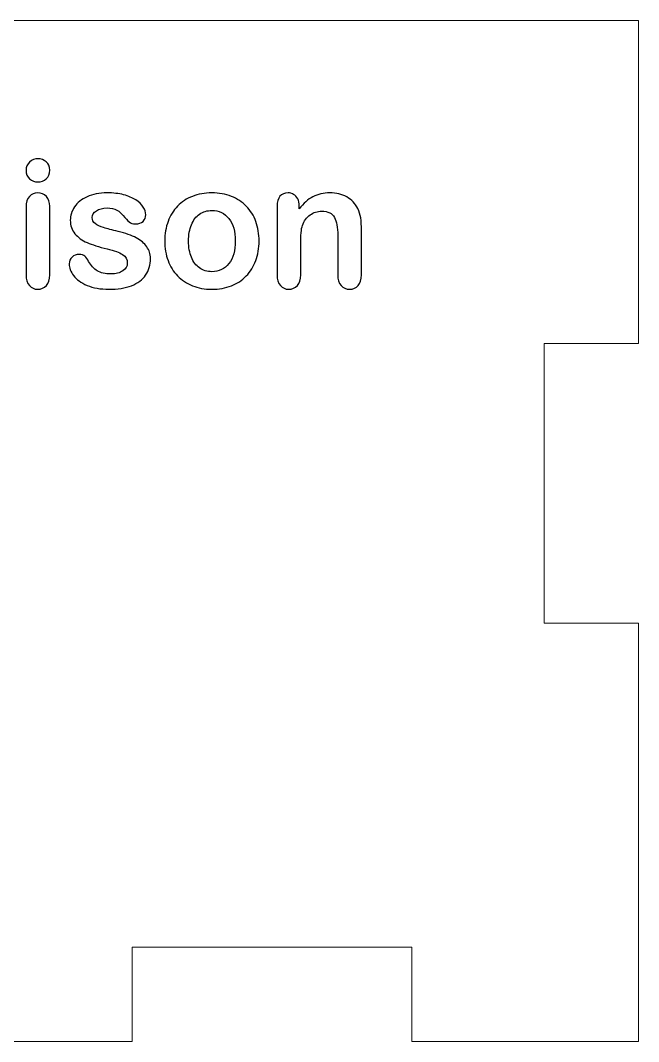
# Model space of a CAD drawing. Header units: inches. Extents: x -11.2 to 11.8, y -8.6 to 8.5.
# Drawn here: x -6.879 to -6.061, y -3.816 to -2.466 of the extents above; entities that cross this region are included whole.
import ezdxf

# ---------------------------------------------------------------- set-up
doc = ezdxf.new("R2010")
doc.units = ezdxf.units.IN
doc.header["$MEASUREMENT"] = 0
doc.layers.add('Tiny token holder', color=7, linetype='Continuous')

msp = doc.modelspace()

# ---------------------------------------------------------------- linework, layer by layer
at = {"layer": 'Tiny token holder', "color": 240, "lineweight": 9}
msp.add_open_spline([(-8.2114, -3.6911), (-8.2114, -3.6911), (-7.8414, -3.6911), (-7.8414, -3.6911), (-7.8414, -3.6911), (-7.8414, -3.6911), (-7.8414, -3.8161), (-7.8414, -3.8161), (-7.8414, -3.8161), (-7.8414, -3.8161), (-7.4714, -3.8161), (-7.4714, -3.8161), (-7.4714, -3.8161), (-7.4714, -3.8161), (-7.4714, -3.6911), (-7.4714, -3.6911), (-7.4714, -3.6911), (-7.4714, -3.6911), (-7.1014, -3.6911), (-7.1014, -3.6911), (-7.1014, -3.6911), (-7.1014, -3.6911), (-7.1014, -3.8161), (-7.1014, -3.8161), (-7.1014, -3.8161), (-7.1014, -3.8161), (-6.7314, -3.8161), (-6.7314, -3.8161), (-6.7314, -3.8161), (-6.7314, -3.8161), (-6.7314, -3.6911), (-6.7314, -3.6911), (-6.7314, -3.6911), (-6.7314, -3.6911), (-6.3614, -3.6911), (-6.3614, -3.6911), (-6.3614, -3.6911), (-6.3614, -3.6911), (-6.3614, -3.8161), (-6.3614, -3.8161), (-6.3614, -3.8161), (-6.3614, -3.8161), (-6.1864, -3.8161), (-6.1864, -3.8161), (-6.1864, -3.8161), (-6.1864, -3.8161), (-6.0614, -3.8161), (-6.0614, -3.8161), (-6.0614, -3.8161), (-6.0614, -3.8161), (-6.0614, -3.6911), (-6.0614, -3.6911), (-6.0614, -3.6911), (-6.0614, -3.6911), (-6.0614, -3.2631), (-6.0614, -3.2631), (-6.0614, -3.2631), (-6.0614, -3.2631), (-6.1864, -3.2631), (-6.1864, -3.2631), (-6.1864, -3.2631), (-6.1864, -3.2631), (-6.1864, -2.8931), (-6.1864, -2.8931), (-6.1864, -2.8931), (-6.1864, -2.8931), (-6.0614, -2.8931), (-6.0614, -2.8931), (-6.0614, -2.8931), (-6.0614, -2.8931), (-6.0614, -2.4661), (-6.0614, -2.4661), (-6.0614, -2.4661), (-6.0614, -2.4661), (-6.1864, -2.4661), (-6.1864, -2.4661), (-6.1864, -2.4661), (-6.1864, -2.4661), (-8.3864, -2.4661), (-8.3864, -2.4661), (-8.3864, -2.4661), (-8.3864, -2.4661), (-8.5114, -2.4661), (-8.5114, -2.4661), (-8.5114, -2.4661), (-8.5114, -2.4661), (-8.5114, -2.8931), (-8.5114, -2.8931), (-8.5114, -2.8931), (-8.5114, -2.8931), (-8.3864, -2.8931), (-8.3864, -2.8931), (-8.3864, -2.8931), (-8.3864, -2.8931), (-8.3864, -3.2631), (-8.3864, -3.2631), (-8.3864, -3.2631), (-8.3864, -3.2631), (-8.5114, -3.2631), (-8.5114, -3.2631), (-8.5114, -3.2631), (-8.5114, -3.2631), (-8.5114, -3.6911), (-8.5114, -3.6911), (-8.5114, -3.6911), (-8.5114, -3.6911), (-8.5114, -3.8161), (-8.5114, -3.8161), (-8.5114, -3.8161), (-8.5114, -3.8161), (-8.3864, -3.8161), (-8.3864, -3.8161), (-8.3864, -3.8161), (-8.3864, -3.8161), (-8.2114, -3.8161), (-8.2114, -3.8161), (-8.2114, -3.8161), (-8.2114, -3.8161), (-8.2114, -3.6911), (-8.2114, -3.6911)], degree=3, knots=[0, 0, 0, 0, 0.032258, 0.032258, 0.032258, 0.032258, 0.064516, 0.064516, 0.064516, 0.064516, 0.096774, 0.096774, 0.096774, 0.096774, 0.129032, 0.129032, 0.129032, 0.129032, 0.16129, 0.16129, 0.16129, 0.16129, 0.193548, 0.193548, 0.193548, 0.193548, 0.225806, 0.225806, 0.225806, 0.225806, 0.258065, 0.258065, 0.258065, 0.258065, 0.290323, 0.290323, 0.290323, 0.290323, 0.322581, 0.322581, 0.322581, 0.322581, 0.354839, 0.354839, 0.354839, 0.354839, 0.387097, 0.387097, 0.387097, 0.387097, 0.419355, 0.419355, 0.419355, 0.419355, 0.451613, 0.451613, 0.451613, 0.451613, 0.483871, 0.483871, 0.483871, 0.483871, 0.516129, 0.516129, 0.516129, 0.516129, 0.548387, 0.548387, 0.548387, 0.548387, 0.580645, 0.580645, 0.580645, 0.580645, 0.612903, 0.612903, 0.612903, 0.612903, 0.645161, 0.645161, 0.645161, 0.645161, 0.677419, 0.677419, 0.677419, 0.677419, 0.709677, 0.709677, 0.709677, 0.709677, 0.741935, 0.741935, 0.741935, 0.741935, 0.774194, 0.774194, 0.774194, 0.774194, 0.806452, 0.806452, 0.806452, 0.806452, 0.83871, 0.83871, 0.83871, 0.83871, 0.870968, 0.870968, 0.870968, 0.870968, 0.903226, 0.903226, 0.903226, 0.903226, 0.935484, 0.935484, 0.935484, 0.935484, 1, 1, 1, 1], dxfattribs=at)
at = {"layer": 'Tiny token holder', "color": 250}
for points, knots in [([(-6.856, -2.6796), (-6.8604, -2.6796), (-6.8641, -2.6782), (-6.8672, -2.6756), (-6.8672, -2.6756), (-6.8703, -2.6729), (-6.8718, -2.6691), (-6.8718, -2.6642), (-6.8718, -2.6642), (-6.8718, -2.6598), (-6.8703, -2.6562), (-6.8671, -2.6533), (-6.8671, -2.6533), (-6.8639, -2.6505), (-6.8602, -2.649), (-6.856, -2.649), (-6.856, -2.649), (-6.852, -2.649), (-6.8484, -2.6503), (-6.8453, -2.6529), (-6.8453, -2.6529), (-6.8421, -2.6555), (-6.8406, -2.6593), (-6.8406, -2.6642), (-6.8406, -2.6642), (-6.8406, -2.669), (-6.8421, -2.6728), (-6.8451, -2.6755), (-6.8451, -2.6755), (-6.8482, -2.6782), (-6.8518, -2.6796), (-6.856, -2.6796)], [0, 0, 0, 0, 0.111111, 0.111111, 0.111111, 0.111111, 0.222222, 0.222222, 0.222222, 0.222222, 0.333333, 0.333333, 0.333333, 0.333333, 0.444444, 0.444444, 0.444444, 0.444444, 0.555556, 0.555556, 0.555556, 0.555556, 0.666667, 0.666667, 0.666667, 0.666667, 0.777778, 0.777778, 0.777778, 0.777778, 1, 1, 1, 1]), ([(-6.8406, -2.7119), (-6.8406, -2.7119), (-6.8406, -2.8025), (-6.8406, -2.8025), (-6.8406, -2.8025), (-6.8406, -2.8088), (-6.8421, -2.8135), (-6.845, -2.8167), (-6.845, -2.8167), (-6.848, -2.8199), (-6.8518, -2.8215), (-6.8564, -2.8215), (-6.8564, -2.8215), (-6.8609, -2.8215), (-6.8647, -2.8199), (-6.8675, -2.8166), (-6.8675, -2.8166), (-6.8704, -2.8133), (-6.8718, -2.8086), (-6.8718, -2.8025), (-6.8718, -2.8025), (-6.8718, -2.8025), (-6.8718, -2.7129), (-6.8718, -2.7129), (-6.8718, -2.7129), (-6.8718, -2.7066), (-6.8704, -2.702), (-6.8675, -2.6988), (-6.8675, -2.6988), (-6.8647, -2.6957), (-6.8609, -2.6941), (-6.8564, -2.6941), (-6.8564, -2.6941), (-6.8518, -2.6941), (-6.848, -2.6957), (-6.845, -2.6988), (-6.845, -2.6988), (-6.8421, -2.702), (-6.8406, -2.7064), (-6.8406, -2.7119)], [0, 0, 0, 0, 0.090909, 0.090909, 0.090909, 0.090909, 0.181818, 0.181818, 0.181818, 0.181818, 0.272727, 0.272727, 0.272727, 0.272727, 0.363636, 0.363636, 0.363636, 0.363636, 0.454545, 0.454545, 0.454545, 0.454545, 0.545455, 0.545455, 0.545455, 0.545455, 0.636364, 0.636364, 0.636364, 0.636364, 0.727273, 0.727273, 0.727273, 0.727273, 0.818182, 0.818182, 0.818182, 0.818182, 1, 1, 1, 1]), ([(-6.7073, -2.7806), (-6.7073, -2.7892), (-6.7094, -2.7966), (-6.7136, -2.8028), (-6.7136, -2.8028), (-6.7178, -2.8089), (-6.724, -2.8136), (-6.7323, -2.8168), (-6.7323, -2.8168), (-6.7405, -2.82), (-6.7505, -2.8215), (-6.7623, -2.8215), (-6.7623, -2.8215), (-6.7735, -2.8215), (-6.7831, -2.8198), (-6.7912, -2.8164), (-6.7912, -2.8164), (-6.7992, -2.8129), (-6.8051, -2.8086), (-6.809, -2.8035), (-6.809, -2.8035), (-6.8128, -2.7983), (-6.8147, -2.7932), (-6.8147, -2.788), (-6.8147, -2.788), (-6.8147, -2.7845), (-6.8135, -2.7816), (-6.811, -2.7791), (-6.811, -2.7791), (-6.8086, -2.7767), (-6.8055, -2.7755), (-6.8017, -2.7755), (-6.8017, -2.7755), (-6.7984, -2.7755), (-6.7959, -2.7763), (-6.7941, -2.7779), (-6.7941, -2.7779), (-6.7924, -2.7795), (-6.7907, -2.7817), (-6.7891, -2.7847), (-6.7891, -2.7847), (-6.7859, -2.7902), (-6.782, -2.7944), (-6.7776, -2.7972), (-6.7776, -2.7972), (-6.7731, -2.7999), (-6.767, -2.8013), (-6.7593, -2.8013), (-6.7593, -2.8013), (-6.753, -2.8013), (-6.7479, -2.7999), (-6.7439, -2.7971), (-6.7439, -2.7971), (-6.7399, -2.7943), (-6.7379, -2.7911), (-6.7379, -2.7875), (-6.7379, -2.7875), (-6.7379, -2.782), (-6.7399, -2.778), (-6.7441, -2.7755), (-6.7441, -2.7755), (-6.7483, -2.7729), (-6.7551, -2.7705), (-6.7647, -2.7682), (-6.7647, -2.7682), (-6.7755, -2.7655), (-6.7842, -2.7627), (-6.791, -2.7598), (-6.791, -2.7598), (-6.7978, -2.7569), (-6.8032, -2.7529), (-6.8072, -2.7481), (-6.8072, -2.7481), (-6.8113, -2.7433), (-6.8133, -2.7373), (-6.8133, -2.7303), (-6.8133, -2.7303), (-6.8133, -2.724), (-6.8114, -2.7181), (-6.8077, -2.7125), (-6.8077, -2.7125), (-6.8039, -2.7069), (-6.7984, -2.7025), (-6.7911, -2.6992), (-6.7911, -2.6992), (-6.7838, -2.6958), (-6.775, -2.6941), (-6.7647, -2.6941), (-6.7647, -2.6941), (-6.7565, -2.6941), (-6.7493, -2.695), (-6.7428, -2.6966), (-6.7428, -2.6966), (-6.7364, -2.6983), (-6.731, -2.7006), (-6.7267, -2.7034), (-6.7267, -2.7034), (-6.7223, -2.7063), (-6.719, -2.7094), (-6.7168, -2.7129), (-6.7168, -2.7129), (-6.7145, -2.7163), (-6.7134, -2.7196), (-6.7134, -2.723), (-6.7134, -2.723), (-6.7134, -2.7265), (-6.7146, -2.7295), (-6.717, -2.7318), (-6.717, -2.7318), (-6.7194, -2.7341), (-6.7229, -2.7352), (-6.7273, -2.7352), (-6.7273, -2.7352), (-6.7305, -2.7352), (-6.7332, -2.7343), (-6.7355, -2.7325), (-6.7355, -2.7325), (-6.7377, -2.7306), (-6.7403, -2.7279), (-6.7433, -2.7242), (-6.7433, -2.7242), (-6.7456, -2.7212), (-6.7484, -2.7187), (-6.7516, -2.7169), (-6.7516, -2.7169), (-6.7548, -2.715), (-6.7592, -2.7141), (-6.7647, -2.7141), (-6.7647, -2.7141), (-6.7703, -2.7141), (-6.775, -2.7153), (-6.7788, -2.7177), (-6.7788, -2.7177), (-6.7825, -2.7201), (-6.7844, -2.7232), (-6.7844, -2.7268), (-6.7844, -2.7268), (-6.7844, -2.7301), (-6.783, -2.7328), (-6.7803, -2.7348), (-6.7803, -2.7348), (-6.7775, -2.737), (-6.7738, -2.7387), (-6.7692, -2.7401), (-6.7692, -2.7401), (-6.7645, -2.7415), (-6.7581, -2.7431), (-6.7499, -2.7451), (-6.7499, -2.7451), (-6.7402, -2.7475), (-6.7322, -2.7504), (-6.7261, -2.7536), (-6.7261, -2.7536), (-6.7199, -2.7569), (-6.7153, -2.7608), (-6.7121, -2.7653), (-6.7121, -2.7653), (-6.7089, -2.7698), (-6.7073, -2.7749), (-6.7073, -2.7806)], [0, 0, 0, 0, 0.02439, 0.02439, 0.02439, 0.02439, 0.04878, 0.04878, 0.04878, 0.04878, 0.073171, 0.073171, 0.073171, 0.073171, 0.097561, 0.097561, 0.097561, 0.097561, 0.121951, 0.121951, 0.121951, 0.121951, 0.146341, 0.146341, 0.146341, 0.146341, 0.170732, 0.170732, 0.170732, 0.170732, 0.195122, 0.195122, 0.195122, 0.195122, 0.219512, 0.219512, 0.219512, 0.219512, 0.243902, 0.243902, 0.243902, 0.243902, 0.268293, 0.268293, 0.268293, 0.268293, 0.292683, 0.292683, 0.292683, 0.292683, 0.317073, 0.317073, 0.317073, 0.317073, 0.341463, 0.341463, 0.341463, 0.341463, 0.365854, 0.365854, 0.365854, 0.365854, 0.390244, 0.390244, 0.390244, 0.390244, 0.414634, 0.414634, 0.414634, 0.414634, 0.439024, 0.439024, 0.439024, 0.439024, 0.463415, 0.463415, 0.463415, 0.463415, 0.487805, 0.487805, 0.487805, 0.487805, 0.512195, 0.512195, 0.512195, 0.512195, 0.536585, 0.536585, 0.536585, 0.536585, 0.560976, 0.560976, 0.560976, 0.560976, 0.585366, 0.585366, 0.585366, 0.585366, 0.609756, 0.609756, 0.609756, 0.609756, 0.634146, 0.634146, 0.634146, 0.634146, 0.658537, 0.658537, 0.658537, 0.658537, 0.682927, 0.682927, 0.682927, 0.682927, 0.707317, 0.707317, 0.707317, 0.707317, 0.731707, 0.731707, 0.731707, 0.731707, 0.756098, 0.756098, 0.756098, 0.756098, 0.780488, 0.780488, 0.780488, 0.780488, 0.804878, 0.804878, 0.804878, 0.804878, 0.829268, 0.829268, 0.829268, 0.829268, 0.853659, 0.853659, 0.853659, 0.853659, 0.878049, 0.878049, 0.878049, 0.878049, 0.902439, 0.902439, 0.902439, 0.902439, 0.926829, 0.926829, 0.926829, 0.926829, 0.95122, 0.95122, 0.95122, 0.95122, 1, 1, 1, 1]), ([(-6.5635, -2.7579), (-6.5635, -2.7672), (-6.5649, -2.7758), (-6.5678, -2.7837), (-6.5678, -2.7837), (-6.5708, -2.7916), (-6.575, -2.7983), (-6.5805, -2.804), (-6.5805, -2.804), (-6.586, -2.8097), (-6.5926, -2.814), (-6.6002, -2.817), (-6.6002, -2.817), (-6.6079, -2.82), (-6.6165, -2.8215), (-6.626, -2.8215), (-6.626, -2.8215), (-6.6356, -2.8215), (-6.6441, -2.82), (-6.6516, -2.8169), (-6.6516, -2.8169), (-6.6592, -2.8139), (-6.6658, -2.8095), (-6.6714, -2.8038), (-6.6714, -2.8038), (-6.6769, -2.7981), (-6.6811, -2.7914), (-6.684, -2.7836), (-6.684, -2.7836), (-6.6868, -2.7758), (-6.6883, -2.7672), (-6.6883, -2.7578), (-6.6883, -2.7578), (-6.6883, -2.7484), (-6.6868, -2.7397), (-6.6839, -2.7318), (-6.6839, -2.7318), (-6.681, -2.7239), (-6.6768, -2.7172), (-6.6714, -2.7116), (-6.6714, -2.7116), (-6.6659, -2.706), (-6.6594, -2.7017), (-6.6516, -2.6987), (-6.6516, -2.6987), (-6.6439, -2.6957), (-6.6354, -2.6941), (-6.626, -2.6941), (-6.626, -2.6941), (-6.6166, -2.6941), (-6.6079, -2.6957), (-6.6002, -2.6987), (-6.6002, -2.6987), (-6.5925, -2.7018), (-6.5859, -2.7062), (-6.5804, -2.7118), (-6.5804, -2.7118), (-6.5748, -2.7175), (-6.5706, -2.7242), (-6.5678, -2.7321), (-6.5678, -2.7321), (-6.5649, -2.7399), (-6.5635, -2.7485), (-6.5635, -2.7579)], [0, 0, 0, 0, 0.058824, 0.058824, 0.058824, 0.058824, 0.117647, 0.117647, 0.117647, 0.117647, 0.176471, 0.176471, 0.176471, 0.176471, 0.235294, 0.235294, 0.235294, 0.235294, 0.294118, 0.294118, 0.294118, 0.294118, 0.352941, 0.352941, 0.352941, 0.352941, 0.411765, 0.411765, 0.411765, 0.411765, 0.470588, 0.470588, 0.470588, 0.470588, 0.529412, 0.529412, 0.529412, 0.529412, 0.588235, 0.588235, 0.588235, 0.588235, 0.647059, 0.647059, 0.647059, 0.647059, 0.705882, 0.705882, 0.705882, 0.705882, 0.764706, 0.764706, 0.764706, 0.764706, 0.823529, 0.823529, 0.823529, 0.823529, 0.882353, 0.882353, 0.882353, 0.882353, 1, 1, 1, 1]), ([(-6.5104, -2.7115), (-6.5104, -2.7115), (-6.5104, -2.7153), (-6.5104, -2.7153), (-6.5104, -2.7153), (-6.5049, -2.708), (-6.4989, -2.7026), (-6.4923, -2.6992), (-6.4923, -2.6992), (-6.4858, -2.6958), (-6.4783, -2.6941), (-6.4698, -2.6941), (-6.4698, -2.6941), (-6.4615, -2.6941), (-6.4542, -2.6959), (-6.4476, -2.6995), (-6.4476, -2.6995), (-6.4411, -2.7031), (-6.4363, -2.7082), (-6.433, -2.7148), (-6.433, -2.7148), (-6.431, -2.7186), (-6.4296, -2.7227), (-6.429, -2.7272), (-6.429, -2.7272), (-6.4284, -2.7316), (-6.4281, -2.7373), (-6.4281, -2.7442), (-6.4281, -2.7442), (-6.4281, -2.7442), (-6.4281, -2.8025), (-6.4281, -2.8025), (-6.4281, -2.8025), (-6.4281, -2.8088), (-6.4296, -2.8135), (-6.4324, -2.8167), (-6.4324, -2.8167), (-6.4353, -2.8199), (-6.439, -2.8215), (-6.4436, -2.8215), (-6.4436, -2.8215), (-6.4483, -2.8215), (-6.4521, -2.8199), (-6.455, -2.8166), (-6.455, -2.8166), (-6.4579, -2.8133), (-6.4594, -2.8086), (-6.4594, -2.8025), (-6.4594, -2.8025), (-6.4594, -2.8025), (-6.4594, -2.7502), (-6.4594, -2.7502), (-6.4594, -2.7502), (-6.4594, -2.7399), (-6.4608, -2.732), (-6.4637, -2.7265), (-6.4637, -2.7265), (-6.4665, -2.7211), (-6.4722, -2.7183), (-6.4808, -2.7183), (-6.4808, -2.7183), (-6.4864, -2.7183), (-6.4915, -2.72), (-6.4961, -2.7233), (-6.4961, -2.7233), (-6.5007, -2.7266), (-6.5041, -2.7312), (-6.5062, -2.7371), (-6.5062, -2.7371), (-6.5077, -2.7417), (-6.5085, -2.7504), (-6.5085, -2.7632), (-6.5085, -2.7632), (-6.5085, -2.7632), (-6.5085, -2.8025), (-6.5085, -2.8025), (-6.5085, -2.8025), (-6.5085, -2.8088), (-6.51, -2.8136), (-6.5129, -2.8167), (-6.5129, -2.8167), (-6.5158, -2.8199), (-6.5196, -2.8215), (-6.5243, -2.8215), (-6.5243, -2.8215), (-6.5288, -2.8215), (-6.5325, -2.8199), (-6.5354, -2.8166), (-6.5354, -2.8166), (-6.5383, -2.8133), (-6.5397, -2.8086), (-6.5397, -2.8025), (-6.5397, -2.8025), (-6.5397, -2.8025), (-6.5397, -2.7119), (-6.5397, -2.7119), (-6.5397, -2.7119), (-6.5397, -2.706), (-6.5384, -2.7015), (-6.5359, -2.6986), (-6.5359, -2.6986), (-6.5332, -2.6956), (-6.5297, -2.6941), (-6.5252, -2.6941), (-6.5252, -2.6941), (-6.5225, -2.6941), (-6.52, -2.6948), (-6.5178, -2.6961), (-6.5178, -2.6961), (-6.5155, -2.6974), (-6.5138, -2.6994), (-6.5124, -2.7019), (-6.5124, -2.7019), (-6.5111, -2.7045), (-6.5104, -2.7077), (-6.5104, -2.7115)], [0, 0, 0, 0, 0.033333, 0.033333, 0.033333, 0.033333, 0.066667, 0.066667, 0.066667, 0.066667, 0.1, 0.1, 0.1, 0.1, 0.133333, 0.133333, 0.133333, 0.133333, 0.166667, 0.166667, 0.166667, 0.166667, 0.2, 0.2, 0.2, 0.2, 0.233333, 0.233333, 0.233333, 0.233333, 0.266667, 0.266667, 0.266667, 0.266667, 0.3, 0.3, 0.3, 0.3, 0.333333, 0.333333, 0.333333, 0.333333, 0.366667, 0.366667, 0.366667, 0.366667, 0.4, 0.4, 0.4, 0.4, 0.433333, 0.433333, 0.433333, 0.433333, 0.466667, 0.466667, 0.466667, 0.466667, 0.5, 0.5, 0.5, 0.5, 0.533333, 0.533333, 0.533333, 0.533333, 0.566667, 0.566667, 0.566667, 0.566667, 0.6, 0.6, 0.6, 0.6, 0.633333, 0.633333, 0.633333, 0.633333, 0.666667, 0.666667, 0.666667, 0.666667, 0.7, 0.7, 0.7, 0.7, 0.733333, 0.733333, 0.733333, 0.733333, 0.766667, 0.766667, 0.766667, 0.766667, 0.8, 0.8, 0.8, 0.8, 0.833333, 0.833333, 0.833333, 0.833333, 0.866667, 0.866667, 0.866667, 0.866667, 0.9, 0.9, 0.9, 0.9, 0.933333, 0.933333, 0.933333, 0.933333, 1, 1, 1, 1]), ([(-6.595, -2.7579), (-6.595, -2.7451), (-6.5978, -2.7352), (-6.6034, -2.7281), (-6.6034, -2.7281), (-6.609, -2.721), (-6.6166, -2.7174), (-6.626, -2.7174), (-6.626, -2.7174), (-6.6322, -2.7174), (-6.6375, -2.719), (-6.6422, -2.7221), (-6.6422, -2.7221), (-6.6469, -2.7253), (-6.6505, -2.73), (-6.653, -2.7362), (-6.653, -2.7362), (-6.6555, -2.7424), (-6.6568, -2.7496), (-6.6568, -2.7579), (-6.6568, -2.7579), (-6.6568, -2.7661), (-6.6555, -2.7732), (-6.6531, -2.7793), (-6.6531, -2.7793), (-6.6506, -2.7854), (-6.647, -2.7901), (-6.6424, -2.7934), (-6.6424, -2.7934), (-6.6378, -2.7966), (-6.6323, -2.7983), (-6.626, -2.7983), (-6.626, -2.7983), (-6.6166, -2.7983), (-6.609, -2.7947), (-6.6034, -2.7875), (-6.6034, -2.7875), (-6.5978, -2.7804), (-6.595, -2.7705), (-6.595, -2.7579)], [0, 0, 0, 0, 0.090909, 0.090909, 0.090909, 0.090909, 0.181818, 0.181818, 0.181818, 0.181818, 0.272727, 0.272727, 0.272727, 0.272727, 0.363636, 0.363636, 0.363636, 0.363636, 0.454545, 0.454545, 0.454545, 0.454545, 0.545455, 0.545455, 0.545455, 0.545455, 0.636364, 0.636364, 0.636364, 0.636364, 0.727273, 0.727273, 0.727273, 0.727273, 0.818182, 0.818182, 0.818182, 0.818182, 1, 1, 1, 1])]:
    msp.add_open_spline(points, degree=3, knots=knots, dxfattribs=at)

doc.saveas('drawing.dxf')
